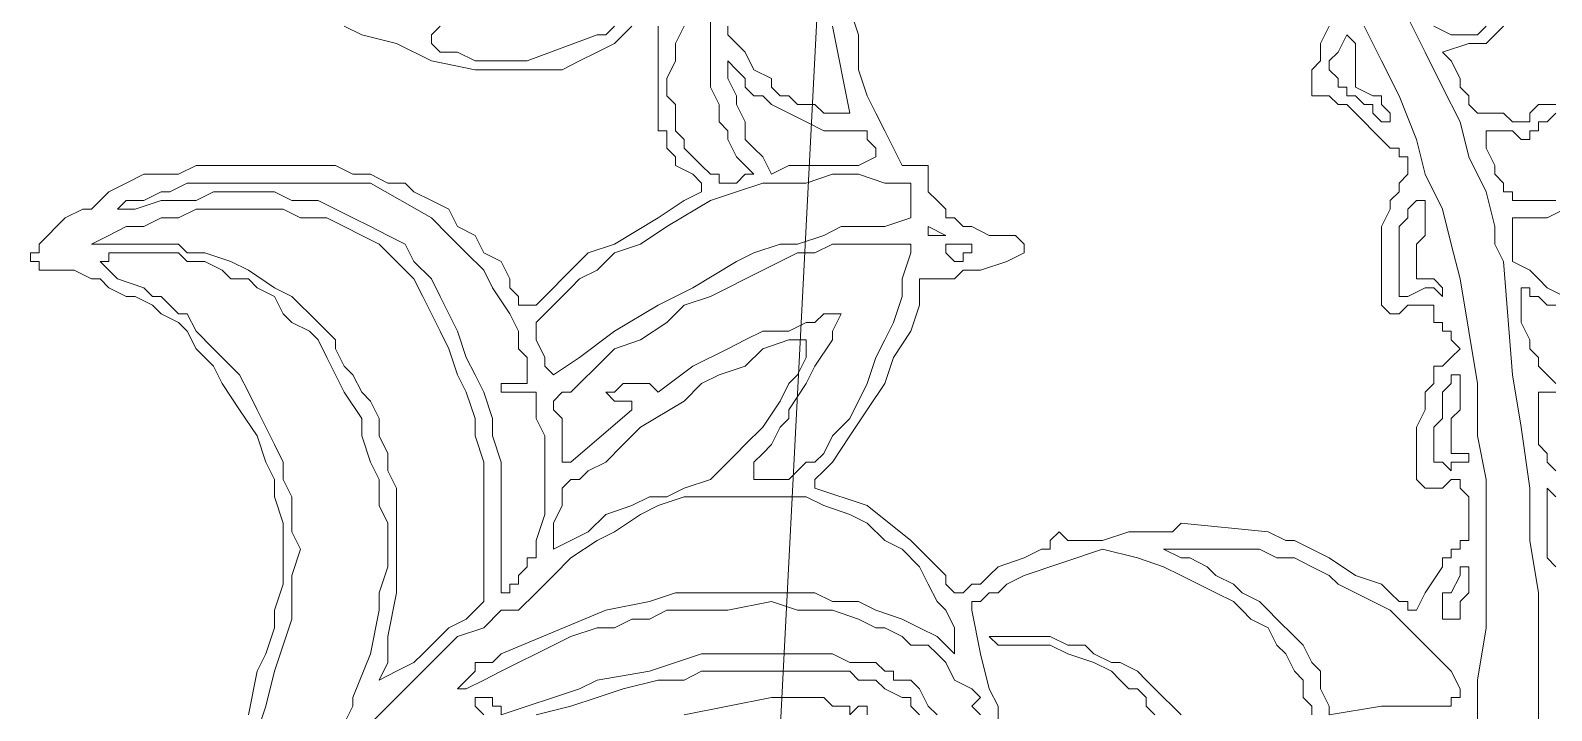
# Model space of a CAD drawing. Extents: x -66030 to 95157, y -13132 to 45879.
# Drawn here: x -22737 to -22056, y 14267 to 14571 of the extents above; entities that cross this region are included whole.
import ezdxf

# ---------------------------------------------------------------- set-up
doc = ezdxf.new("R2010")
doc.units = 0
doc.header["$LTSCALE"] = 100
doc.header["$MEASUREMENT"] = 0
doc.layers.get('0').update_dxf_attribs({"linetype": 'CONTINUOUS'})

msp = doc.modelspace()

# ---------------------------------------------------------------- linework, layer by layer
at = {"lineweight": 0}
for points in [[(-22326.97, 15698.06), (-22420.71, 13877.88)], [(-22432.43, 14580.95), (-22432.43, 14569.24), (-22432.43, 14557.52), (-22432.43, 14545.8), (-22428.52, 14537.99), (-22428.52, 14530.18), (-22424.62, 14526.27), (-22424.62, 14522.36), (-22420.71, 14514.55), (-22416.81, 14510.65), (-22412.9, 14506.74), (-22416.81, 14506.74), (-22416.81, 14506.74), (-22420.71, 14502.83), (-22424.62, 14502.83), (-22428.52, 14502.83), (-22428.52, 14506.74), (-22432.43, 14506.74), (-22436.33, 14510.65), (-22436.33, 14510.65), (-22440.24, 14514.55), (-22440.24, 14514.55), (-22444.15, 14518.46), (-22444.15, 14522.36), (-22448.05, 14526.27), (-22448.05, 14530.18), (-22448.05, 14534.08), (-22448.05, 14537.99), (-22451.96, 14541.89), (-22451.96, 14549.71), (-22448.05, 14557.52), (-22448.05, 14565.33), (-22444.15, 14573.14)], [(-22155.11, 14573.14), (-22159.01, 14565.33), (-22159.01, 14557.52), (-22162.92, 14553.61), (-22162.92, 14549.71), (-22162.92, 14545.8), (-22162.92, 14541.89), (-22155.11, 14541.89), (-22151.2, 14537.99), (-22147.29, 14537.99), (-22143.39, 14534.08), (-22139.48, 14530.18), (-22135.58, 14526.27), (-22127.76, 14518.46), (-22123.86, 14518.46), (-22123.86, 14514.55), (-22123.86, 14514.55), (-22119.95, 14514.55), (-22119.95, 14510.65), (-22119.95, 14506.74), (-22123.86, 14502.83), (-22123.86, 14498.93), (-22123.86, 14498.93), (-22127.76, 14495.02), (-22127.76, 14491.12), (-22131.67, 14483.3), (-22131.67, 14475.49), (-22131.67, 14467.68), (-22131.67, 14463.77), (-22131.67, 14455.96), (-22131.67, 14448.15), (-22127.76, 14444.24), (-22127.76, 14444.24), (-22123.86, 14444.24), (-22123.86, 14444.24), (-22119.95, 14448.15), (-22116.05, 14448.15), (-22116.05, 14448.15), (-22112.14, 14448.15), (-22108.23, 14448.15), (-22108.23, 14444.24), (-22108.23, 14440.34), (-22104.33, 14440.34), (-22104.33, 14436.43), (-22100.42, 14436.43), (-22100.42, 14432.53), (-22100.42, 14432.53), (-22096.52, 14428.62), (-22100.42, 14424.71), (-22104.33, 14420.81), (-22108.23, 14420.81), (-22108.23, 14416.9), (-22108.23, 14413), (-22112.14, 14409.09), (-22112.14, 14401.28), (-22116.05, 14393.47), (-22116.05, 14385.66), (-22116.05, 14370.03), (-22112.14, 14366.13), (-22112.14, 14366.13), (-22108.23, 14366.13), (-22104.33, 14366.13), (-22100.42, 14370.03), (-22100.42, 14370.03), (-22096.52, 14370.03), (-22096.52, 14366.13), (-22096.52, 14366.13), (-22092.61, 14362.22), (-22092.61, 14358.31), (-22092.61, 14354.41), (-22092.61, 14350.5), (-22092.61, 14346.6), (-22092.61, 14342.69), (-22096.52, 14342.69), (-22096.52, 14338.78), (-22100.42, 14338.78), (-22100.42, 14334.88), (-22104.33, 14334.88), (-22104.33, 14330.97), (-22112.14, 14319.25), (-22116.05, 14311.44), (-22116.05, 14311.44), (-22119.95, 14311.44), (-22119.95, 14315.35), (-22123.86, 14315.35), (-22127.76, 14319.25), (-22127.76, 14319.25), (-22131.67, 14323.16), (-22143.39, 14327.07), (-22155.11, 14334.88), (-22170.73, 14342.69), (-22174.64, 14342.69), (-22182.45, 14346.6), (-22221.51, 14350.5), (-22225.41, 14346.6), (-22233.22, 14346.6), (-22244.94, 14346.6), (-22256.66, 14342.69), (-22260.57, 14342.69), (-22268.38, 14342.69), (-22268.38, 14342.69), (-22272.28, 14342.69), (-22272.28, 14342.69), (-22272.28, 14342.69), (-22276.19, 14346.6), (-22276.19, 14346.6), (-22276.19, 14346.6), (-22280.1, 14342.69), (-22280.1, 14342.69), (-22280.1, 14338.78), (-22280.1, 14338.78), (-22280.1, 14338.78), (-22280.1, 14338.78), (-22284, 14338.78), (-22291.81, 14334.88), (-22303.53, 14330.97), (-22307.44, 14327.07), (-22311.34, 14323.16), (-22315.25, 14323.16), (-22319.16, 14319.25), (-22323.06, 14319.25), (-22326.97, 14323.16), (-22326.97, 14327.07), (-22330.87, 14330.97), (-22334.78, 14334.88), (-22338.69, 14338.78), (-22342.59, 14342.69), (-22362.12, 14358.31), (-22385.56, 14366.13), (-22385.56, 14370.03), (-22381.65, 14373.94), (-22377.75, 14377.84), (-22369.93, 14389.56), (-22362.12, 14401.28), (-22354.31, 14413), (-22350.4, 14424.71), (-22342.59, 14436.43), (-22338.69, 14448.15), (-22338.69, 14459.87), (-22330.87, 14459.87), (-22323.06, 14459.87), (-22319.16, 14463.77), (-22311.34, 14463.77), (-22299.63, 14467.68), (-22291.81, 14471.59), (-22291.81, 14475.49), (-22291.81, 14475.49), (-22291.81, 14475.49), (-22295.72, 14479.4), (-22295.72, 14479.4), (-22303.53, 14479.4), (-22303.53, 14479.4), (-22307.44, 14479.4), (-22315.25, 14483.3), (-22319.16, 14483.3), (-22323.06, 14487.21), (-22326.97, 14487.21), (-22326.97, 14491.12), (-22330.87, 14495.02), (-22334.78, 14498.93), (-22334.78, 14502.83), (-22334.78, 14506.74), (-22334.78, 14506.74), (-22334.78, 14510.65), (-22334.78, 14510.65), (-22338.69, 14510.65), (-22346.5, 14510.65), (-22350.4, 14518.46), (-22354.31, 14526.27), (-22358.22, 14534.08), (-22362.12, 14541.89), (-22366.03, 14553.61), (-22366.03, 14561.42), (-22366.03, 14569.24), (-22369.93, 14580.95)], [(-22639.45, 14264.57), (-22635.54, 14284.1), (-22631.63, 14291.91), (-22627.73, 14303.63), (-22627.73, 14311.44), (-22623.82, 14323.16), (-22623.82, 14330.97), (-22623.82, 14342.69), (-22623.82, 14350.5), (-22627.73, 14362.22), (-22627.73, 14370.03), (-22631.63, 14377.84), (-22635.54, 14389.56), (-22643.35, 14401.28), (-22651.16, 14413), (-22655.07, 14420.81), (-22658.98, 14424.71), (-22662.88, 14428.62), (-22666.79, 14436.43), (-22670.69, 14440.34), (-22678.5, 14444.24), (-22682.41, 14448.15), (-22690.22, 14452.06), (-22694.13, 14452.06), (-22701.94, 14455.96), (-22701.94, 14455.96), (-22701.94, 14455.96), (-22705.85, 14459.87), (-22709.75, 14459.87), (-22709.75, 14459.87), (-22717.56, 14463.77), (-22725.38, 14463.77), (-22729.28, 14463.77), (-22733.19, 14463.77), (-22733.19, 14467.68), (-22737.09, 14467.68), (-22737.09, 14467.68), (-22737.09, 14467.68), (-22737.09, 14471.59), (-22733.19, 14471.59), (-22733.19, 14475.49), (-22729.28, 14479.4), (-22725.38, 14483.3), (-22721.47, 14487.21), (-22713.66, 14491.12), (-22709.75, 14491.12), (-22701.94, 14498.93), (-22694.13, 14502.83), (-22686.32, 14506.74), (-22678.5, 14506.74), (-22670.69, 14506.74), (-22662.88, 14510.65), (-22655.07, 14510.65), (-22651.16, 14510.65), (-22643.35, 14510.65), (-22635.54, 14510.65), (-22623.82, 14510.65), (-22616.01, 14510.65), (-22608.2, 14510.65), (-22600.39, 14510.65), (-22592.57, 14506.74), (-22584.76, 14506.74), (-22576.95, 14502.83), (-22569.14, 14502.83), (-22565.23, 14498.93), (-22557.42, 14495.02), (-22549.61, 14491.12), (-22545.7, 14483.3), (-22537.89, 14479.4), (-22533.98, 14471.59), (-22526.17, 14467.68), (-22522.27, 14459.87), (-22522.27, 14455.96), (-22518.36, 14452.06), (-22518.36, 14448.15), (-22514.45, 14448.15), (-22514.45, 14448.15), (-22510.55, 14448.15), (-22506.64, 14452.06), (-22502.74, 14455.96), (-22498.83, 14459.87), (-22494.92, 14463.77), (-22487.11, 14471.59), (-22475.39, 14475.49), (-22455.86, 14487.21), (-22444.15, 14495.02), (-22436.33, 14498.93), (-22436.33, 14502.83), (-22440.24, 14506.74), (-22448.05, 14510.65), (-22448.05, 14514.55), (-22451.96, 14518.46), (-22451.96, 14522.36), (-22451.96, 14526.27), (-22455.86, 14526.27), (-22455.86, 14530.18), (-22455.86, 14537.99), (-22455.86, 14541.89), (-22455.86, 14549.71), (-22455.86, 14561.42), (-22455.86, 14565.33), (-22455.86, 14573.14)], [(-22467.58, 14573.14), (-22471.49, 14569.24), (-22475.39, 14565.33), (-22483.21, 14561.42), (-22491.02, 14557.52), (-22498.83, 14553.61), (-22506.64, 14553.61), (-22514.45, 14553.61), (-22522.27, 14553.61), (-22530.08, 14553.61), (-22537.89, 14553.61), (-22557.42, 14557.52), (-22573.04, 14565.33), (-22588.67, 14569.24), (-22596.48, 14573.14)], [(-22475.39, 14573.14), (-22479.3, 14569.24), (-22479.3, 14569.24), (-22479.3, 14569.24), (-22483.21, 14569.24), (-22514.45, 14557.52), (-22526.17, 14557.52), (-22537.89, 14557.52), (-22545.7, 14561.42), (-22553.51, 14561.42), (-22557.42, 14565.33), (-22557.42, 14565.33), (-22557.42, 14569.24), (-22557.42, 14569.24), (-22553.51, 14573.14)], [(-22377.75, 14573.14), (-22369.93, 14534.08), (-22373.84, 14534.08), (-22377.75, 14534.08), (-22381.65, 14534.08), (-22385.56, 14537.99), (-22389.46, 14537.99), (-22393.37, 14537.99), (-22397.28, 14541.89), (-22401.18, 14541.89), (-22405.09, 14545.8), (-22405.09, 14549.71), (-22412.9, 14553.61), (-22416.81, 14561.42), (-22424.62, 14569.24), (-22424.62, 14573.14)], [(-22088.7, 14260.66), (-22088.7, 14268.48), (-22088.7, 14272.38), (-22088.7, 14276.29), (-22088.7, 14280.19), (-22084.8, 14303.63), (-22084.8, 14327.07), (-22084.8, 14346.6), (-22084.8, 14370.03), (-22088.7, 14389.56), (-22088.7, 14413), (-22092.61, 14436.43), (-22096.52, 14459.87), (-22100.42, 14475.49), (-22104.33, 14491.12), (-22112.14, 14506.74), (-22116.05, 14522.36), (-22123.86, 14541.89), (-22131.67, 14557.52), (-22139.48, 14573.14)], [(-22119.95, 14577.05), (-22112.14, 14561.42), (-22104.33, 14545.8), (-22096.52, 14530.18), (-22092.61, 14514.55), (-22084.8, 14498.93), (-22080.89, 14483.3), (-22080.89, 14475.49), (-22076.99, 14467.68), (-22073.08, 14416.9), (-22069.17, 14393.47), (-22065.27, 14366.13), (-22065.27, 14342.69), (-22061.36, 14319.25), (-22061.36, 14291.91), (-22061.36, 14268.48), (-22061.36, 14260.66)], [(-22108.23, 14573.14), (-22100.42, 14569.24), (-22096.52, 14569.24), (-22092.61, 14569.24), (-22092.61, 14569.24), (-22088.7, 14569.24), (-22088.7, 14569.24), (-22084.8, 14573.14)], [(-22076.99, 14573.14), (-22080.89, 14569.24), (-22084.8, 14565.33), (-22092.61, 14565.33), (-22104.33, 14561.42), (-22100.42, 14557.52), (-22096.52, 14549.71), (-22096.52, 14545.8), (-22092.61, 14541.89), (-22092.61, 14537.99), (-22088.7, 14534.08), (-22084.8, 14534.08), (-22084.8, 14534.08), (-22076.99, 14534.08), (-22073.08, 14530.18), (-22073.08, 14530.18), (-22069.17, 14530.18), (-22065.27, 14530.18), (-22065.27, 14534.08), (-22061.36, 14537.99), (-22057.46, 14537.99), (-22057.46, 14537.99), (-22057.46, 14537.99), (-22053.55, 14537.99)], [(-22053.55, 14534.08), (-22057.46, 14530.18), (-22061.36, 14530.18), (-22061.36, 14526.27), (-22061.36, 14526.27), (-22065.27, 14526.27), (-22065.27, 14522.36), (-22069.17, 14522.36), (-22069.17, 14522.36), (-22073.08, 14526.27), (-22080.89, 14526.27), (-22080.89, 14526.27), (-22084.8, 14526.27), (-22084.8, 14526.27), (-22084.8, 14526.27), (-22084.8, 14526.27), (-22084.8, 14522.36), (-22084.8, 14518.46), (-22084.8, 14518.46), (-22080.89, 14510.65), (-22080.89, 14506.74), (-22076.99, 14502.83), (-22076.99, 14498.93), (-22076.99, 14498.93), (-22073.08, 14498.93), (-22073.08, 14495.02), (-22069.17, 14495.02), (-22069.17, 14495.02), (-22065.27, 14495.02), (-22061.36, 14495.02), (-22057.46, 14495.02), (-22057.46, 14495.02), (-22053.55, 14495.02)], [(-22049.64, 14491.12), (-22057.46, 14487.21), (-22061.36, 14487.21), (-22065.27, 14487.21), (-22069.17, 14487.21), (-22073.08, 14487.21), (-22073.08, 14487.21), (-22073.08, 14483.3), (-22073.08, 14479.4), (-22073.08, 14467.68), (-22065.27, 14463.77), (-22061.36, 14459.87), (-22057.46, 14455.96), (-22049.64, 14452.06)], [(-22596.48, 14260.66), (-22592.57, 14268.48), (-22592.57, 14268.48), (-22592.57, 14272.38), (-22592.57, 14272.38), (-22584.76, 14291.91), (-22580.86, 14311.44), (-22580.86, 14319.25), (-22576.95, 14330.97), (-22576.95, 14338.78), (-22576.95, 14350.5), (-22580.86, 14358.31), (-22580.86, 14370.03), (-22584.76, 14377.84), (-22588.67, 14389.56), (-22588.67, 14397.37), (-22596.48, 14409.09), (-22600.39, 14416.9), (-22604.29, 14424.71), (-22608.2, 14432.53), (-22612.1, 14436.43), (-22619.92, 14440.34), (-22623.82, 14444.24), (-22627.73, 14452.06), (-22635.54, 14455.96), (-22639.45, 14459.87), (-22647.26, 14459.87), (-22651.16, 14463.77), (-22658.98, 14467.68), (-22666.79, 14467.68), (-22670.69, 14471.59), (-22678.5, 14471.59), (-22686.32, 14471.59), (-22694.13, 14471.59), (-22701.94, 14471.59), (-22701.94, 14467.68), (-22705.85, 14467.68), (-22701.94, 14463.77), (-22698.03, 14459.87), (-22686.32, 14455.96), (-22682.41, 14452.06), (-22678.5, 14452.06), (-22674.6, 14448.15), (-22670.69, 14444.24), (-22666.79, 14444.24), (-22662.88, 14436.43), (-22655.07, 14428.62), (-22651.16, 14424.71), (-22643.35, 14416.9), (-22639.45, 14409.09), (-22635.54, 14401.28), (-22631.63, 14393.47), (-22627.73, 14385.66), (-22623.82, 14377.84), (-22623.82, 14370.03), (-22619.92, 14362.22), (-22619.92, 14354.41), (-22619.92, 14346.6), (-22616.01, 14338.78), (-22619.92, 14327.07), (-22619.92, 14319.25), (-22619.92, 14307.54), (-22623.82, 14295.82), (-22627.73, 14284.1), (-22631.63, 14268.48), (-22635.54, 14256.76)], [(-22053.55, 14448.15), (-22057.46, 14448.15), (-22061.36, 14452.06), (-22061.36, 14452.06), (-22065.27, 14452.06), (-22065.27, 14455.96), (-22065.27, 14455.96), (-22069.17, 14455.96), (-22069.17, 14455.96), (-22069.17, 14452.06), (-22069.17, 14452.06), (-22069.17, 14448.15), (-22069.17, 14444.24), (-22069.17, 14440.34), (-22065.27, 14432.53), (-22065.27, 14428.62), (-22061.36, 14424.71), (-22061.36, 14420.81), (-22057.46, 14416.9), (-22053.55, 14413)], [(-22053.55, 14409.09), (-22061.36, 14409.09), (-22061.36, 14397.37), (-22061.36, 14393.47), (-22061.36, 14385.66), (-22057.46, 14381.75), (-22057.46, 14377.84), (-22053.55, 14373.94)], [(-22311.34, 14264.57), (-22315.25, 14268.48), (-22311.34, 14272.38), (-22315.25, 14276.29), (-22323.06, 14280.19), (-22326.97, 14288.01), (-22330.87, 14291.91), (-22334.78, 14295.82), (-22342.59, 14295.82), (-22346.5, 14299.72), (-22354.31, 14303.63), (-22358.22, 14303.63), (-22366.03, 14307.54), (-22377.75, 14311.44), (-22393.37, 14311.44), (-22405.09, 14315.35), (-22424.62, 14311.44), (-22440.24, 14311.44), (-22451.96, 14311.44), (-22459.77, 14307.54), (-22467.58, 14307.54), (-22475.39, 14303.63), (-22483.21, 14303.63), (-22494.92, 14299.72), (-22502.74, 14295.82), (-22510.55, 14291.91), (-22518.36, 14288.01), (-22526.17, 14284.1), (-22533.98, 14280.19), (-22541.8, 14276.29), (-22545.7, 14276.29), (-22541.8, 14280.19), (-22541.8, 14280.19), (-22537.89, 14284.1), (-22537.89, 14288.01), (-22530.08, 14288.01), (-22526.17, 14291.91), (-22479.3, 14311.44), (-22459.77, 14315.35), (-22448.05, 14319.25), (-22440.24, 14319.25), (-22428.52, 14319.25), (-22416.81, 14319.25), (-22408.99, 14319.25), (-22397.28, 14319.25), (-22385.56, 14319.25), (-22377.75, 14315.35), (-22366.03, 14315.35), (-22358.22, 14311.44), (-22346.5, 14307.54), (-22338.69, 14303.63), (-22330.87, 14299.72), (-22323.06, 14291.91), (-22323.06, 14295.82), (-22323.06, 14299.72), (-22323.06, 14303.63), (-22326.97, 14311.44), (-22330.87, 14315.35), (-22334.78, 14323.16), (-22338.69, 14330.97), (-22346.5, 14338.78), (-22354.31, 14342.69), (-22362.12, 14350.5), (-22369.93, 14354.41), (-22381.65, 14358.31), (-22389.46, 14362.22), (-22401.18, 14362.22), (-22408.99, 14362.22), (-22420.71, 14362.22), (-22432.43, 14362.22), (-22444.15, 14362.22), (-22455.86, 14358.31), (-22463.68, 14354.41), (-22475.39, 14346.6), (-22483.21, 14342.69), (-22494.92, 14334.88), (-22502.74, 14327.07), (-22510.55, 14319.25), (-22518.36, 14311.44), (-22526.17, 14311.44), (-22533.98, 14303.63), (-22545.7, 14299.72), (-22553.51, 14291.91), (-22561.33, 14284.1), (-22569.14, 14276.29), (-22576.95, 14268.48), (-22584.76, 14260.66)], [(-22053.55, 14362.22), (-22057.46, 14366.13), (-22057.46, 14358.31), (-22057.46, 14350.5), (-22057.46, 14342.69), (-22057.46, 14334.88), (-22053.55, 14330.97)], [(-22303.53, 14256.76), (-22303.53, 14268.48), (-22307.44, 14276.29), (-22311.34, 14291.91), (-22315.25, 14311.44), (-22315.25, 14315.35), (-22311.34, 14315.35), (-22307.44, 14319.25), (-22303.53, 14319.25), (-22299.63, 14323.16), (-22291.81, 14327.07), (-22256.66, 14338.78), (-22241.04, 14334.88), (-22229.32, 14330.97), (-22221.51, 14327.07), (-22213.69, 14323.16), (-22205.88, 14319.25), (-22198.07, 14315.35), (-22198.07, 14315.35), (-22194.16, 14311.44), (-22190.26, 14307.54), (-22182.45, 14303.63), (-22178.54, 14295.82), (-22174.64, 14291.91), (-22170.73, 14284.1), (-22166.82, 14280.19), (-22166.82, 14276.29), (-22166.82, 14272.38), (-22162.92, 14268.48), (-22162.92, 14264.57)], [(-22221.51, 14264.57), (-22225.41, 14268.48), (-22229.32, 14272.38), (-22237.13, 14280.19), (-22241.04, 14284.1), (-22248.85, 14288.01), (-22252.75, 14288.01), (-22260.57, 14291.91), (-22264.47, 14295.82), (-22272.28, 14295.82), (-22280.1, 14299.72), (-22284, 14299.72), (-22291.81, 14299.72), (-22299.63, 14299.72), (-22307.44, 14299.72), (-22307.44, 14299.72), (-22303.53, 14295.82), (-22303.53, 14295.82), (-22299.63, 14295.82), (-22295.72, 14295.82), (-22287.91, 14295.82), (-22280.1, 14295.82), (-22272.28, 14291.91), (-22260.57, 14288.01), (-22252.75, 14284.1), (-22248.85, 14280.19), (-22244.94, 14276.29), (-22241.04, 14276.29), (-22237.13, 14272.38), (-22237.13, 14268.48), (-22233.22, 14264.57)], [(-22526.17, 14264.57), (-22514.45, 14268.48), (-22502.74, 14272.38), (-22491.02, 14276.29), (-22483.21, 14280.19), (-22459.77, 14284.1), (-22448.05, 14288.01), (-22436.33, 14291.91), (-22416.81, 14291.91), (-22401.18, 14291.91), (-22393.37, 14291.91), (-22385.56, 14291.91), (-22377.75, 14291.91), (-22369.93, 14288.01), (-22366.03, 14288.01), (-22366.03, 14288.01), (-22362.12, 14288.01), (-22358.22, 14288.01), (-22354.31, 14284.1), (-22350.4, 14284.1), (-22350.4, 14280.19), (-22342.59, 14280.19), (-22338.69, 14276.29), (-22334.78, 14268.48), (-22330.87, 14264.57)], [(-22510.55, 14264.57), (-22494.92, 14268.48), (-22483.21, 14272.38), (-22471.49, 14276.29), (-22455.86, 14280.19), (-22444.15, 14280.19), (-22436.33, 14284.1), (-22428.52, 14284.1), (-22420.71, 14284.1), (-22412.9, 14284.1), (-22397.28, 14284.1), (-22389.46, 14284.1), (-22381.65, 14284.1), (-22373.84, 14284.1), (-22369.93, 14284.1), (-22366.03, 14280.19), (-22362.12, 14280.19), (-22358.22, 14280.19), (-22354.31, 14276.29), (-22346.5, 14272.38), (-22342.59, 14272.38), (-22342.59, 14268.48), (-22338.69, 14264.57)], [(-22533.98, 14264.57), (-22537.89, 14268.48), (-22537.89, 14268.48), (-22537.89, 14268.48), (-22537.89, 14268.48), (-22537.89, 14272.38), (-22537.89, 14272.38), (-22537.89, 14272.38), (-22533.98, 14272.38), (-22533.98, 14272.38), (-22530.08, 14272.38), (-22530.08, 14268.48), (-22526.17, 14268.48), (-22526.17, 14264.57)], [(-22362.12, 14264.57), (-22362.12, 14268.48), (-22366.03, 14268.48), (-22369.93, 14264.57), (-22369.93, 14268.48), (-22373.84, 14268.48), (-22377.75, 14268.48), (-22377.75, 14268.48), (-22381.65, 14272.38), (-22405.09, 14272.38), (-22444.15, 14264.57)]]:
    msp.add_lwpolyline(points, dxfattribs=at)
for points in [[(-22143.39, 14557.52), (-22143.39, 14557.52), (-22143.39, 14553.61), (-22143.39, 14549.71), (-22143.39, 14545.8), (-22135.58, 14541.89), (-22131.67, 14541.89), (-22131.67, 14537.99), (-22131.67, 14537.99), (-22127.76, 14534.08), (-22127.76, 14534.08), (-22127.76, 14530.18), (-22127.76, 14530.18), (-22131.67, 14530.18), (-22131.67, 14530.18), (-22131.67, 14530.18), (-22135.58, 14534.08), (-22135.58, 14537.99), (-22135.58, 14537.99), (-22139.48, 14537.99), (-22143.39, 14541.89), (-22147.29, 14541.89), (-22147.29, 14545.8), (-22151.2, 14545.8), (-22151.2, 14549.71), (-22155.11, 14553.61), (-22155.11, 14557.52), (-22151.2, 14561.42), (-22147.29, 14569.24), (-22147.29, 14569.24), (-22147.29, 14569.24), (-22143.39, 14565.33), (-22143.39, 14561.42), (-22143.39, 14557.52)], [(-22366.03, 14526.27), (-22362.12, 14526.27), (-22362.12, 14522.36), (-22362.12, 14522.36), (-22358.22, 14518.46), (-22358.22, 14514.55), (-22366.03, 14510.65), (-22369.93, 14510.65), (-22381.65, 14510.65), (-22393.37, 14510.65), (-22397.28, 14510.65), (-22405.09, 14506.74), (-22408.99, 14514.55), (-22412.9, 14518.46), (-22416.81, 14522.36), (-22416.81, 14530.18), (-22420.71, 14537.99), (-22420.71, 14541.89), (-22424.62, 14549.71), (-22424.62, 14557.52), (-22420.71, 14553.61), (-22416.81, 14549.71), (-22416.81, 14545.8), (-22412.9, 14541.89), (-22408.99, 14541.89), (-22405.09, 14537.99), (-22397.28, 14534.08), (-22389.46, 14530.18), (-22381.65, 14526.27), (-22377.75, 14526.27), (-22373.84, 14526.27), (-22369.93, 14526.27), (-22366.03, 14526.27)], [(-22342.59, 14502.83), (-22342.59, 14498.93), (-22342.59, 14498.93), (-22342.59, 14495.02), (-22342.59, 14495.02), (-22342.59, 14491.12), (-22342.59, 14487.21), (-22354.31, 14483.3), (-22362.12, 14483.3), (-22373.84, 14483.3), (-22381.65, 14479.4), (-22393.37, 14475.49), (-22401.18, 14475.49), (-22412.9, 14471.59), (-22420.71, 14467.68), (-22440.24, 14455.96), (-22455.86, 14448.15), (-22475.39, 14436.43), (-22491.02, 14424.71), (-22502.74, 14416.9), (-22506.64, 14420.81), (-22506.64, 14424.71), (-22510.55, 14432.53), (-22510.55, 14440.34), (-22506.64, 14444.24), (-22502.74, 14448.15), (-22498.83, 14452.06), (-22494.92, 14455.96), (-22491.02, 14459.87), (-22483.21, 14463.77), (-22475.39, 14471.59), (-22463.68, 14475.49), (-22451.96, 14483.3), (-22432.43, 14495.02), (-22420.71, 14498.93), (-22408.99, 14502.83), (-22397.28, 14502.83), (-22389.46, 14502.83), (-22377.75, 14506.74), (-22366.03, 14506.74), (-22354.31, 14502.83), (-22342.59, 14502.83)], [(-22557.42, 14487.21), (-22549.61, 14479.4), (-22541.8, 14471.59), (-22533.98, 14463.77), (-22530.08, 14455.96), (-22522.27, 14444.24), (-22518.36, 14436.43), (-22518.36, 14428.62), (-22514.45, 14424.71), (-22514.45, 14420.81), (-22514.45, 14413), (-22514.45, 14413), (-22518.36, 14413), (-22522.27, 14413), (-22522.27, 14413), (-22526.17, 14413), (-22526.17, 14413), (-22526.17, 14413), (-22526.17, 14409.09), (-22526.17, 14409.09), (-22518.36, 14409.09), (-22514.45, 14409.09), (-22514.45, 14409.09), (-22510.55, 14409.09), (-22510.55, 14397.37), (-22506.64, 14389.56), (-22506.64, 14381.75), (-22506.64, 14370.03), (-22506.64, 14362.22), (-22506.64, 14354.41), (-22510.55, 14342.69), (-22510.55, 14334.88), (-22514.45, 14334.88), (-22514.45, 14334.88), (-22514.45, 14330.97), (-22518.36, 14327.07), (-22518.36, 14323.16), (-22518.36, 14323.16), (-22522.27, 14323.16), (-22522.27, 14319.25), (-22526.17, 14319.25), (-22526.17, 14330.97), (-22526.17, 14338.78), (-22526.17, 14350.5), (-22526.17, 14358.31), (-22526.17, 14370.03), (-22526.17, 14377.84), (-22530.08, 14389.56), (-22530.08, 14397.37), (-22533.98, 14409.09), (-22537.89, 14416.9), (-22541.8, 14424.71), (-22545.7, 14436.43), (-22549.61, 14444.24), (-22553.51, 14452.06), (-22557.42, 14459.87), (-22565.23, 14467.68), (-22569.14, 14475.49), (-22576.95, 14479.4), (-22584.76, 14483.3), (-22592.57, 14487.21), (-22600.39, 14491.12), (-22608.2, 14495.02), (-22619.92, 14495.02), (-22627.73, 14498.93), (-22635.54, 14498.93), (-22643.35, 14498.93), (-22655.07, 14498.93), (-22662.88, 14495.02), (-22670.69, 14495.02), (-22678.5, 14495.02), (-22690.22, 14491.12), (-22698.03, 14491.12), (-22698.03, 14491.12), (-22694.13, 14495.02), (-22686.32, 14495.02), (-22678.5, 14498.93), (-22674.6, 14498.93), (-22666.79, 14502.83), (-22658.98, 14502.83), (-22651.16, 14502.83), (-22643.35, 14502.83), (-22631.63, 14502.83), (-22616.01, 14502.83), (-22584.76, 14502.83), (-22557.42, 14487.21)], [(-22573.04, 14467.68), (-22565.23, 14459.87), (-22561.33, 14452.06), (-22557.42, 14444.24), (-22553.51, 14436.43), (-22549.61, 14428.62), (-22545.7, 14416.9), (-22541.8, 14409.09), (-22537.89, 14397.37), (-22537.89, 14389.56), (-22533.98, 14377.84), (-22533.98, 14370.03), (-22533.98, 14358.31), (-22533.98, 14350.5), (-22533.98, 14338.78), (-22533.98, 14330.97), (-22533.98, 14319.25), (-22533.98, 14319.25), (-22533.98, 14315.35), (-22537.89, 14311.44), (-22537.89, 14311.44), (-22541.8, 14307.54), (-22549.61, 14303.63), (-22553.51, 14299.72), (-22553.51, 14299.72), (-22557.42, 14295.82), (-22561.33, 14291.91), (-22565.23, 14288.01), (-22565.23, 14288.01), (-22573.04, 14284.1), (-22580.86, 14280.19), (-22576.95, 14288.01), (-22576.95, 14299.72), (-22573.04, 14319.25), (-22573.04, 14330.97), (-22573.04, 14338.78), (-22573.04, 14350.5), (-22573.04, 14354.41), (-22573.04, 14358.31), (-22573.04, 14366.13), (-22576.95, 14373.94), (-22576.95, 14381.75), (-22580.86, 14389.56), (-22580.86, 14397.37), (-22584.76, 14405.18), (-22588.67, 14409.09), (-22592.57, 14416.9), (-22596.48, 14420.81), (-22600.39, 14428.62), (-22600.39, 14432.53), (-22604.29, 14436.43), (-22608.2, 14440.34), (-22612.1, 14444.24), (-22616.01, 14448.15), (-22619.92, 14452.06), (-22627.73, 14455.96), (-22639.45, 14463.77), (-22647.26, 14467.68), (-22658.98, 14471.59), (-22666.79, 14471.59), (-22670.69, 14475.49), (-22682.41, 14475.49), (-22690.22, 14475.49), (-22698.03, 14475.49), (-22701.94, 14475.49), (-22709.75, 14475.49), (-22701.94, 14479.4), (-22694.13, 14483.3), (-22686.32, 14483.3), (-22678.5, 14487.21), (-22670.69, 14487.21), (-22662.88, 14491.12), (-22643.35, 14491.12), (-22635.54, 14491.12), (-22623.82, 14491.12), (-22616.01, 14487.21), (-22604.29, 14487.21), (-22596.48, 14483.3), (-22588.67, 14479.4), (-22580.86, 14475.49), (-22573.04, 14467.68)], [(-22112.14, 14479.4), (-22112.14, 14479.4), (-22116.05, 14475.49), (-22116.05, 14475.49), (-22116.05, 14471.59), (-22116.05, 14467.68), (-22116.05, 14467.68), (-22116.05, 14459.87), (-22116.05, 14459.87), (-22112.14, 14459.87), (-22112.14, 14459.87), (-22112.14, 14459.87), (-22108.23, 14459.87), (-22104.33, 14455.96), (-22104.33, 14455.96), (-22104.33, 14455.96), (-22104.33, 14455.96), (-22104.33, 14452.06), (-22104.33, 14452.06), (-22108.23, 14455.96), (-22112.14, 14455.96), (-22119.95, 14452.06), (-22119.95, 14452.06), (-22123.86, 14452.06), (-22123.86, 14455.96), (-22123.86, 14455.96), (-22123.86, 14455.96), (-22123.86, 14459.87), (-22123.86, 14459.87), (-22123.86, 14471.59), (-22123.86, 14475.49), (-22123.86, 14479.4), (-22123.86, 14483.3), (-22119.95, 14487.21), (-22119.95, 14491.12), (-22116.05, 14495.02), (-22116.05, 14495.02), (-22112.14, 14495.02), (-22112.14, 14491.12), (-22112.14, 14491.12), (-22112.14, 14483.3), (-22112.14, 14479.4)], [(-22334.78, 14479.4), (-22334.78, 14483.3), (-22326.97, 14479.4), (-22334.78, 14479.4)], [(-22342.59, 14471.59), (-22346.5, 14459.87), (-22346.5, 14452.06), (-22350.4, 14440.34), (-22354.31, 14432.53), (-22358.22, 14424.71), (-22362.12, 14413), (-22369.93, 14397.37), (-22373.84, 14393.47), (-22377.75, 14389.56), (-22381.65, 14381.75), (-22385.56, 14377.84), (-22389.46, 14377.84), (-22393.37, 14373.94), (-22397.28, 14370.03), (-22397.28, 14370.03), (-22397.28, 14370.03), (-22401.18, 14370.03), (-22401.18, 14370.03), (-22405.09, 14370.03), (-22408.99, 14370.03), (-22412.9, 14370.03), (-22412.9, 14370.03), (-22412.9, 14373.94), (-22412.9, 14373.94), (-22412.9, 14377.84), (-22408.99, 14381.75), (-22405.09, 14385.66), (-22401.18, 14393.47), (-22397.28, 14397.37), (-22397.28, 14401.28), (-22389.46, 14413), (-22385.56, 14420.81), (-22377.75, 14432.53), (-22377.75, 14436.43), (-22373.84, 14444.24), (-22373.84, 14444.24), (-22377.75, 14444.24), (-22377.75, 14444.24), (-22377.75, 14444.24), (-22381.65, 14444.24), (-22381.65, 14444.24), (-22385.56, 14440.34), (-22385.56, 14440.34), (-22389.46, 14440.34), (-22389.46, 14440.34), (-22389.46, 14440.34), (-22397.28, 14436.43), (-22408.99, 14436.43), (-22416.81, 14432.53), (-22424.62, 14428.62), (-22440.24, 14420.81), (-22455.86, 14409.09), (-22459.77, 14413), (-22467.58, 14413), (-22471.49, 14413), (-22475.39, 14409.09), (-22479.3, 14409.09), (-22479.3, 14409.09), (-22475.39, 14405.18), (-22475.39, 14405.18), (-22471.49, 14405.18), (-22467.58, 14405.18), (-22467.58, 14401.28), (-22494.92, 14377.84), (-22498.83, 14377.84), (-22498.83, 14381.75), (-22498.83, 14389.56), (-22498.83, 14397.37), (-22502.74, 14401.28), (-22502.74, 14405.18), (-22502.74, 14405.18), (-22498.83, 14409.09), (-22498.83, 14409.09), (-22494.92, 14409.09), (-22491.02, 14413), (-22483.21, 14420.81), (-22475.39, 14428.62), (-22463.68, 14432.53), (-22451.96, 14440.34), (-22444.15, 14448.15), (-22432.43, 14452.06), (-22408.99, 14463.77), (-22393.37, 14471.59), (-22385.56, 14471.59), (-22377.75, 14475.49), (-22369.93, 14475.49), (-22362.12, 14475.49), (-22354.31, 14475.49), (-22342.59, 14475.49), (-22342.59, 14471.59)], [(-22315.25, 14471.59), (-22319.16, 14471.59), (-22319.16, 14467.68), (-22323.06, 14467.68), (-22326.97, 14471.59), (-22326.97, 14475.49), (-22323.06, 14475.49), (-22319.16, 14475.49), (-22315.25, 14475.49), (-22315.25, 14471.59), (-22315.25, 14471.59)], [(-22389.46, 14432.53), (-22389.46, 14428.62), (-22389.46, 14424.71), (-22393.37, 14416.9), (-22397.28, 14413), (-22401.18, 14405.18), (-22408.99, 14393.47), (-22416.81, 14385.66), (-22420.71, 14381.75), (-22424.62, 14377.84), (-22428.52, 14373.94), (-22432.43, 14370.03), (-22444.15, 14366.13), (-22451.96, 14362.22), (-22459.77, 14362.22), (-22467.58, 14358.31), (-22479.3, 14354.41), (-22487.11, 14346.6), (-22494.92, 14342.69), (-22502.74, 14338.78), (-22502.74, 14346.6), (-22502.74, 14350.5), (-22498.83, 14358.31), (-22498.83, 14366.13), (-22494.92, 14370.03), (-22491.02, 14370.03), (-22487.11, 14373.94), (-22479.3, 14377.84), (-22471.49, 14385.66), (-22467.58, 14389.56), (-22463.68, 14393.47), (-22444.15, 14405.18), (-22436.33, 14413), (-22428.52, 14416.9), (-22416.81, 14420.81), (-22408.99, 14428.62), (-22397.28, 14432.53), (-22389.46, 14432.53)], [(-22096.52, 14416.9), (-22096.52, 14409.09), (-22096.52, 14405.18), (-22096.52, 14401.28), (-22096.52, 14401.28), (-22096.52, 14401.28), (-22100.42, 14397.37), (-22100.42, 14393.47), (-22100.42, 14393.47), (-22100.42, 14389.56), (-22100.42, 14385.66), (-22100.42, 14385.66), (-22100.42, 14381.75), (-22096.52, 14381.75), (-22096.52, 14381.75), (-22092.61, 14381.75), (-22092.61, 14381.75), (-22092.61, 14377.84), (-22092.61, 14377.84), (-22096.52, 14377.84), (-22100.42, 14377.84), (-22100.42, 14373.94), (-22104.33, 14377.84), (-22104.33, 14377.84), (-22108.23, 14377.84), (-22108.23, 14385.66), (-22108.23, 14389.56), (-22108.23, 14393.47), (-22104.33, 14397.37), (-22104.33, 14405.18), (-22104.33, 14409.09), (-22100.42, 14413), (-22100.42, 14416.9), (-22096.52, 14416.9)], [(-22155.11, 14327.07), (-22151.2, 14323.16), (-22143.39, 14319.25), (-22135.58, 14315.35), (-22127.76, 14311.44), (-22123.86, 14307.54), (-22119.95, 14303.63), (-22116.05, 14299.72), (-22112.14, 14295.82), (-22112.14, 14295.82), (-22108.23, 14291.91), (-22104.33, 14288.01), (-22100.42, 14284.1), (-22096.52, 14276.29), (-22096.52, 14272.38), (-22100.42, 14272.38), (-22100.42, 14268.48), (-22100.42, 14268.48), (-22104.33, 14268.48), (-22104.33, 14268.48), (-22112.14, 14268.48), (-22119.95, 14268.48), (-22127.76, 14268.48), (-22127.76, 14268.48), (-22131.67, 14268.48), (-22155.11, 14264.57), (-22155.11, 14268.48), (-22159.01, 14276.29), (-22159.01, 14284.1), (-22162.92, 14288.01), (-22166.82, 14295.82), (-22170.73, 14299.72), (-22178.54, 14307.54), (-22182.45, 14311.44), (-22186.35, 14315.35), (-22194.16, 14319.25), (-22198.07, 14323.16), (-22205.88, 14327.07), (-22209.79, 14330.97), (-22217.6, 14334.88), (-22221.51, 14334.88), (-22229.32, 14338.78), (-22229.32, 14338.78), (-22229.32, 14338.78), (-22225.41, 14338.78), (-22221.51, 14338.78), (-22221.51, 14338.78), (-22213.69, 14338.78), (-22201.98, 14338.78), (-22194.16, 14338.78), (-22186.35, 14338.78), (-22178.54, 14334.88), (-22170.73, 14334.88), (-22162.92, 14330.97), (-22155.11, 14327.07)], [(-22096.52, 14307.54), (-22100.42, 14307.54), (-22100.42, 14307.54), (-22100.42, 14307.54), (-22104.33, 14307.54), (-22104.33, 14307.54), (-22104.33, 14311.44), (-22104.33, 14315.35), (-22104.33, 14319.25), (-22100.42, 14319.25), (-22096.52, 14327.07), (-22096.52, 14330.97), (-22096.52, 14330.97), (-22092.61, 14330.97), (-22092.61, 14327.07), (-22092.61, 14327.07), (-22092.61, 14327.07), (-22092.61, 14323.16), (-22092.61, 14319.25), (-22096.52, 14315.35), (-22096.52, 14311.44), (-22096.52, 14307.54)]]:
    msp.add_lwpolyline(points, close=True, dxfattribs=at)

doc.saveas('drawing.dxf')
